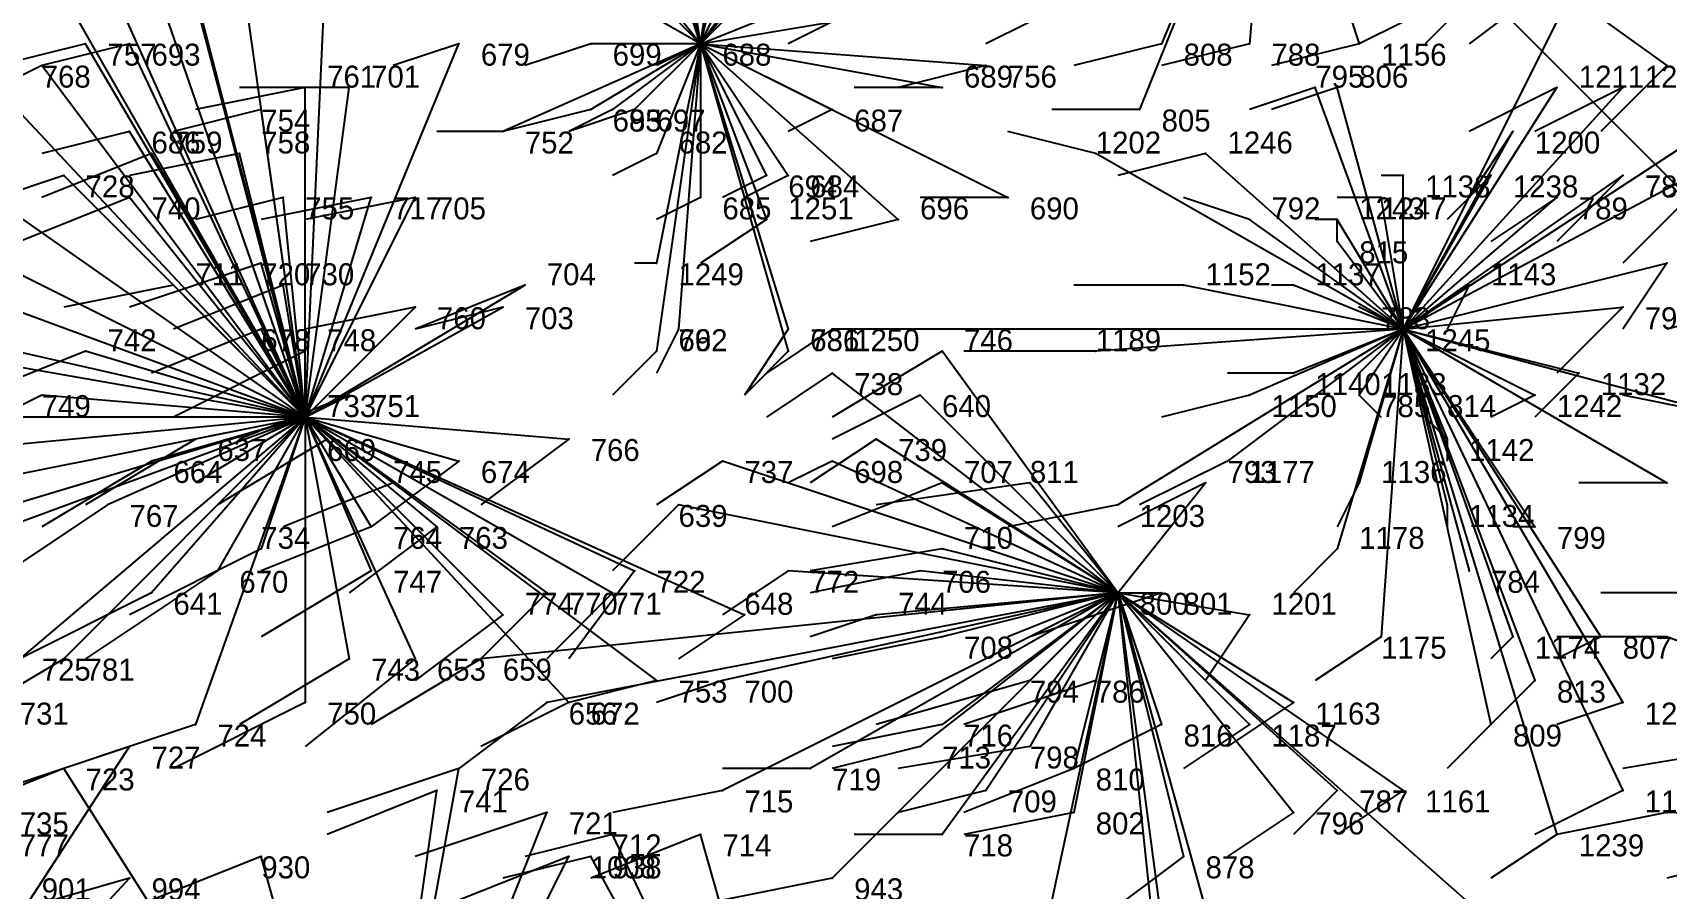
# Model space of a CAD drawing. Extents: x 13.668 to 13.876, y -34.05 to -33.931.
# Drawn here: x 13.7636 to 13.838, y -34.0105 to -33.9715 of the extents above; entities that cross this region are included whole.
import ezdxf

# ---------------------------------------------------------------- set-up
doc = ezdxf.new("R2010")
doc.units = 0
for name, color, linetype in [('Facilities', 3, 'CONTINUOUS'), ('Facilities_lines', 3, 'CONTINUOUS'), ('Normals', 1, 'CONTINUOUS'), ('Source_points', 5, 'CONTINUOUS'), ('Text', 3, 'CONTINUOUS')]:
    doc.layers.add(name, color=color, linetype=linetype)

msp = doc.modelspace()

# ---------------------------------------------------------------- linework, layer by layer
at = {"layer": 'Facilities', "color": 3}
for p in [(13.794, -33.972, -1.214), (13.826, -33.985, -1.213), (13.776, -33.989, -1.215), (13.813, -33.997, -1.214)]:
    msp.add_point(p, dxfattribs=at)
at = {"layer": 'Facilities_lines', "color": 3}
for p, q in [((13.794, -33.972, -1.214), (13.792, -33.958, -1.214)), ((13.794, -33.972, -1.214), (13.791, -33.959, -1.214)), ((13.794, -33.972, -1.214), (13.796, -33.959, -1.213)), ((13.82, -33.96, -1.213), (13.814, -33.975, -1.214)), ((13.82, -33.96, -1.213), (13.815, -33.972, -1.214)), ((13.82, -33.96, -1.213), (13.819, -33.972, -1.214)), ((13.82, -33.96, -1.213), (13.824, -33.972, -1.213)), ((13.82, -33.96, -1.213), (13.839, -33.979, -1.212)), ((13.82, -33.96, -1.213), (13.838, -33.973, -1.212)), ((13.794, -33.972, -1.214), (13.803, -33.961, -1.213)), ((13.776, -33.989, -1.215), (13.769, -33.962, -1.215)), ((13.794, -33.972, -1.214), (13.786, -33.962, -1.214)), ((13.776, -33.989, -1.215), (13.767, -33.963, -1.215)), ((13.794, -33.972, -1.214), (13.796, -33.964, -1.214)), ((13.794, -33.972, -1.214), (13.787, -33.965, -1.215)), ((13.794, -33.972, -1.214), (13.792, -33.965, -1.215)), ((13.794, -33.972, -1.214), (13.793, -33.965, -1.214)), ((13.794, -33.972, -1.214), (13.799, -33.965, -1.213)), ((13.794, -33.972, -1.214), (13.792, -33.966, -1.214)), ((13.776, -33.989, -1.215), (13.777, -33.967, -1.214)), ((13.794, -33.972, -1.214), (13.789, -33.967, -1.214)), ((13.826, -33.985, -1.213), (13.835, -33.967, -1.214)), ((13.776, -33.989, -1.215), (13.764, -33.968, -1.216)), ((13.776, -33.989, -1.215), (13.773, -33.968, -1.215)), ((13.794, -33.972, -1.214), (13.787, -33.968, -1.214)), ((13.794, -33.972, -1.214), (13.796, -33.968, -1.218)), ((13.794, -33.972, -1.214), (13.804, -33.968, -1.214)), ((13.826, -33.985, -1.213), (13.852, -33.968, -1.215)), ((13.776, -33.989, -1.215), (13.767, -33.969, -1.216)), ((13.776, -33.989, -1.215), (13.771, -33.97, -1.215)), ((13.794, -33.972, -1.214), (13.796, -33.97, -1.214)), ((13.794, -33.972, -1.214), (13.8, -33.971, -1.213)), ((13.776, -33.989, -1.215), (13.766, -33.972, -1.215)), ((13.776, -33.989, -1.215), (13.768, -33.972, -1.216)), ((13.776, -33.989, -1.215), (13.783, -33.972, -1.214)), ((13.794, -33.972, -1.214), (13.785, -33.976, -1.214)), ((13.794, -33.972, -1.214), (13.789, -33.975, -1.214)), ((13.794, -33.972, -1.214), (13.789, -33.972, -1.215)), ((13.794, -33.972, -1.214), (13.79, -33.975, -1.215)), ((13.794, -33.972, -1.214), (13.791, -33.975, -1.214)), ((13.794, -33.972, -1.214), (13.792, -33.977, -1.215)), ((13.794, -33.972, -1.214), (13.792, -33.986, -1.215)), ((13.794, -33.972, -1.214), (13.792, -33.982, -1.213)), ((13.794, -33.972, -1.214), (13.793, -33.985, -1.214)), ((13.794, -33.972, -1.214), (13.798, -33.986, -1.214)), ((13.794, -33.972, -1.214), (13.798, -33.978, -1.214)), ((13.794, -33.972, -1.214), (13.8, -33.975, -1.214)), ((13.794, -33.972, -1.214), (13.794, -33.979, -1.214)), ((13.794, -33.972, -1.214), (13.805, -33.974, -1.214)), ((13.794, -33.972, -1.214), (13.808, -33.979, -1.214)), ((13.794, -33.972, -1.214), (13.797, -33.978, -1.215)), ((13.794, -33.972, -1.214), (13.803, -33.98, -1.215)), ((13.794, -33.972, -1.214), (13.798, -33.985, -1.215)), ((13.794, -33.972, -1.214), (13.807, -33.973, -1.214)), ((13.794, -33.972, -1.214), (13.797, -33.98, -1.213)), ((13.776, -33.989, -1.215), (13.761, -33.973, -1.216)), ((13.776, -33.989, -1.215), (13.764, -33.973, -1.215)), ((13.776, -33.989, -1.215), (13.778, -33.974, -1.214)), ((13.776, -33.989, -1.215), (13.776, -33.974, -1.215)), ((13.826, -33.985, -1.213), (13.822, -33.974, -1.214)), ((13.826, -33.985, -1.213), (13.823, -33.974, -1.214)), ((13.826, -33.985, -1.213), (13.833, -33.974, -1.213)), ((13.826, -33.985, -1.213), (13.836, -33.974, -1.213)), ((13.776, -33.989, -1.215), (13.756, -33.975, -1.216)), ((13.776, -33.989, -1.215), (13.774, -33.975, -1.214)), ((13.776, -33.989, -1.215), (13.768, -33.976, -1.216)), ((13.826, -33.985, -1.213), (13.831, -33.976, -1.213)), ((13.776, -33.989, -1.215), (13.769, -33.977, -1.215)), ((13.776, -33.989, -1.215), (13.773, -33.977, -1.216)), ((13.826, -33.985, -1.213), (13.812, -33.977, -1.213)), ((13.826, -33.985, -1.213), (13.817, -33.977, -1.212)), ((13.826, -33.985, -1.213), (13.841, -33.977, -1.213)), ((13.776, -33.989, -1.215), (13.765, -33.978, -1.216)), ((13.826, -33.985, -1.213), (13.836, -33.978, -1.214)), ((13.826, -33.985, -1.213), (13.826, -33.978, -1.213)), ((13.826, -33.985, -1.213), (13.83, -33.978, -1.212)), ((13.776, -33.989, -1.215), (13.768, -33.979, -1.215)), ((13.776, -33.989, -1.215), (13.775, -33.979, -1.216)), ((13.776, -33.989, -1.215), (13.781, -33.979, -1.215)), ((13.776, -33.989, -1.215), (13.779, -33.979, -1.215)), ((13.826, -33.985, -1.213), (13.825, -33.979, -1.213)), ((13.826, -33.985, -1.213), (13.833, -33.979, -1.214)), ((13.826, -33.985, -1.213), (13.819, -33.98, -1.214)), ((13.826, -33.985, -1.213), (13.823, -33.98, -1.213)), ((13.776, -33.989, -1.215), (13.76, -33.981, -1.215)), ((13.826, -33.985, -1.213), (13.823, -33.981, -1.214)), ((13.776, -33.989, -1.215), (13.757, -33.982, -1.216)), ((13.776, -33.989, -1.215), (13.774, -33.982, -1.215)), ((13.826, -33.985, -1.213), (13.838, -33.982, -1.214)), ((13.776, -33.989, -1.215), (13.77, -33.983, -1.215)), ((13.776, -33.989, -1.215), (13.775, -33.983, -1.216)), ((13.776, -33.989, -1.215), (13.786, -33.983, -1.215)), ((13.826, -33.985, -1.213), (13.816, -33.983, -1.213)), ((13.826, -33.985, -1.213), (13.821, -33.983, -1.212)), ((13.826, -33.985, -1.213), (13.829, -33.983, -1.213)), ((13.776, -33.989, -1.215), (13.754, -33.984, -1.216)), ((13.776, -33.989, -1.215), (13.785, -33.984, -1.214)), ((13.776, -33.989, -1.215), (13.781, -33.984, -1.215)), ((13.826, -33.985, -1.213), (13.824, -33.984, -1.214)), ((13.826, -33.985, -1.213), (13.836, -33.984, -1.214)), ((13.776, -33.989, -1.215), (13.753, -33.985, -1.217)), ((13.776, -33.989, -1.215), (13.774, -33.985, -1.214)), ((13.826, -33.985, -1.213), (13.8, -33.985, -1.213)), ((13.826, -33.985, -1.213), (13.812, -33.986, -1.213)), ((13.826, -33.985, -1.213), (13.813, -33.993, -1.213)), ((13.826, -33.985, -1.213), (13.818, -33.991, -1.212)), ((13.826, -33.985, -1.213), (13.819, -33.988, -1.213)), ((13.826, -33.985, -1.213), (13.821, -33.987, -1.213)), ((13.826, -33.985, -1.213), (13.823, -33.995, -1.213)), ((13.826, -33.985, -1.213), (13.824, -33.988, -1.215)), ((13.826, -33.985, -1.213), (13.824, -33.987, -1.212)), ((13.826, -33.985, -1.213), (13.824, -33.992, -1.213)), ((13.826, -33.985, -1.213), (13.825, -33.999, -1.213)), ((13.826, -33.985, -1.213), (13.836, -34.006, -1.213)), ((13.826, -33.985, -1.213), (13.833, -34.008, -1.213)), ((13.826, -33.985, -1.213), (13.829, -33.996, -1.214)), ((13.826, -33.985, -1.213), (13.832, -33.994, -1.214)), ((13.826, -33.985, -1.213), (13.841, -33.989, -1.214)), ((13.826, -33.985, -1.213), (13.835, -33.999, -1.214)), ((13.826, -33.985, -1.213), (13.83, -34.003, -1.214)), ((13.826, -33.985, -1.213), (13.832, -34.001, -1.214)), ((13.826, -33.985, -1.213), (13.834, -33.987, -1.213)), ((13.826, -33.985, -1.213), (13.828, -33.993, -1.213)), ((13.826, -33.985, -1.213), (13.827, -33.989, -1.214)), ((13.826, -33.985, -1.213), (13.828, -33.99, -1.213)), ((13.826, -33.985, -1.213), (13.831, -33.999, -1.213)), ((13.826, -33.985, -1.213), (13.838, -33.992, -1.213)), ((13.826, -33.985, -1.213), (13.836, -34.002, -1.213)), ((13.826, -33.985, -1.213), (13.832, -33.988, -1.213)), ((13.776, -33.989, -1.215), (13.766, -33.986, -1.216)), ((13.776, -33.989, -1.215), (13.776, -33.986, -1.216)), ((13.813, -33.997, -1.214), (13.805, -33.986, -1.215)), ((13.813, -33.997, -1.214), (13.8, -33.987, -1.215)), ((13.776, -33.989, -1.215), (13.764, -33.988, -1.215)), ((13.776, -33.989, -1.215), (13.778, -33.988, -1.214)), ((13.813, -33.997, -1.214), (13.804, -33.988, -1.214)), ((13.776, -33.989, -1.215), (13.755, -33.991, -1.217)), ((13.776, -33.989, -1.215), (13.756, -33.995, -1.217)), ((13.776, -33.989, -1.215), (13.756, -33.989, -1.216)), ((13.776, -33.989, -1.215), (13.757, -33.996, -1.216)), ((13.776, -33.989, -1.215), (13.761, -33.992, -1.217)), ((13.776, -33.989, -1.215), (13.763, -34, -1.216)), ((13.776, -33.989, -1.215), (13.765, -34, -1.216)), ((13.776, -33.989, -1.215), (13.767, -33.993, -1.215)), ((13.776, -33.989, -1.215), (13.769, -33.997, -1.216)), ((13.776, -33.989, -1.215), (13.769, -33.991, -1.215)), ((13.776, -33.989, -1.215), (13.771, -33.99, -1.215)), ((13.776, -33.989, -1.215), (13.771, -34.003, -1.216)), ((13.776, -33.989, -1.215), (13.772, -33.996, -1.215)), ((13.776, -33.989, -1.215), (13.774, -33.995, -1.215)), ((13.776, -33.989, -1.215), (13.781, -34, -1.216)), ((13.776, -33.989, -1.215), (13.796, -33.998, -1.214)), ((13.776, -33.989, -1.215), (13.777, -33.99, -1.216)), ((13.776, -33.989, -1.215), (13.788, -34.002, -1.215)), ((13.776, -33.989, -1.215), (13.783, -33.991, -1.215)), ((13.776, -33.989, -1.215), (13.791, -33.996, -1.214)), ((13.776, -33.989, -1.215), (13.778, -34, -1.216)), ((13.776, -33.989, -1.215), (13.78, -33.992, -1.216)), ((13.776, -33.989, -1.215), (13.779, -33.996, -1.216)), ((13.776, -33.989, -1.215), (13.776, -34.002, -1.215)), ((13.776, -33.989, -1.215), (13.792, -34.001, -1.214)), ((13.776, -33.989, -1.215), (13.782, -33.994, -1.214)), ((13.776, -33.989, -1.215), (13.779, -33.994, -1.215)), ((13.776, -33.989, -1.215), (13.788, -33.99, -1.214)), ((13.776, -33.989, -1.215), (13.787, -33.997, -1.214)), ((13.776, -33.989, -1.215), (13.79, -33.997, -1.214)), ((13.776, -33.989, -1.215), (13.785, -33.998, -1.215)), ((13.813, -33.997, -1.214), (13.802, -33.99, -1.215)), ((13.813, -33.997, -1.214), (13.795, -33.991, -1.215)), ((13.813, -33.997, -1.214), (13.8, -33.991, -1.214)), ((13.813, -33.997, -1.214), (13.805, -33.992, -1.215)), ((13.813, -33.997, -1.214), (13.809, -33.992, -1.214)), ((13.813, -33.997, -1.214), (13.817, -33.992, -1.215)), ((13.813, -33.997, -1.214), (13.793, -33.993, -1.215)), ((13.813, -33.997, -1.214), (13.805, -33.995, -1.214)), ((13.813, -33.997, -1.214), (13.798, -33.996, -1.215)), ((13.813, -33.997, -1.214), (13.804, -33.996, -1.214)), ((13.813, -33.997, -1.214), (13.784, -34, -1.216)), ((13.813, -33.997, -1.214), (13.787, -34.002, -1.216)), ((13.813, -33.997, -1.214), (13.795, -34.001, -1.216)), ((13.813, -33.997, -1.214), (13.795, -34.006, -1.215)), ((13.813, -33.997, -1.214), (13.799, -34.005, -1.214)), ((13.813, -33.997, -1.214), (13.8, -34.01, -1.215)), ((13.813, -33.997, -1.214), (13.802, -33.998, -1.216)), ((13.813, -33.997, -1.214), (13.804, -34.004, -1.214)), ((13.813, -33.997, -1.214), (13.805, -33.999, -1.214)), ((13.813, -33.997, -1.214), (13.805, -34.003, -1.214)), ((13.813, -33.997, -1.214), (13.805, -34.008, -1.215)), ((13.813, -33.997, -1.214), (13.807, -34.006, -1.214)), ((13.813, -33.997, -1.214), (13.809, -34.004, -1.214)), ((13.813, -33.997, -1.214), (13.809, -34.001, -1.214)), ((13.813, -33.997, -1.214), (13.81, -34.011, -1.214)), ((13.813, -33.997, -1.214), (13.81, -34.011, -1.215)), ((13.813, -33.997, -1.214), (13.811, -34.007, -1.214)), ((13.813, -33.997, -1.214), (13.811, -34.005, -1.214)), ((13.813, -33.997, -1.214), (13.812, -34.001, -1.215)), ((13.813, -33.997, -1.214), (13.823, -34.006, -1.214)), ((13.813, -33.997, -1.214), (13.821, -34.007, -1.214)), ((13.813, -33.997, -1.214), (13.815, -33.997, -1.214)), ((13.813, -33.997, -1.214), (13.815, -34.003, -1.214)), ((13.813, -33.997, -1.214), (13.815, -34.016, -1.214)), ((13.813, -33.997, -1.214), (13.818, -34.015, -1.214)), ((13.813, -33.997, -1.214), (13.816, -34.009, -1.214)), ((13.813, -33.997, -1.214), (13.815, -34.012, -1.214)), ((13.813, -33.997, -1.214), (13.815, -34.012, -1.214)), ((13.813, -33.997, -1.214), (13.83, -34.012, -1.213)), ((13.813, -33.997, -1.214), (13.826, -34.006, -1.213)), ((13.813, -33.997, -1.214), (13.821, -34.002, -1.213)), ((13.813, -33.997, -1.214), (13.819, -34.003, -1.213)), ((13.813, -33.997, -1.214), (13.819, -33.998, -1.212)), ((13.862, -34.008, -1.212), (13.838, -33.999, -1.213)), ((13.755, -34.024, -1.217), (13.768, -34.004, -1.217)), ((13.779, -34.027, -1.216), (13.765, -34.005, -1.216)), ((13.779, -34.027, -1.216), (13.783, -34.005, -1.215)), ((13.779, -34.027, -1.216), (13.782, -34.006, -1.215)), ((13.779, -34.027, -1.216), (13.787, -34.007, -1.215)), ((13.862, -34.008, -1.212), (13.838, -34.007, -1.213)), ((13.8, -34.029, -1.215), (13.79, -34.008, -1.215)), ((13.8, -34.029, -1.215), (13.794, -34.008, -1.215)), ((13.779, -34.027, -1.216), (13.774, -34.009, -1.216)), ((13.779, -34.027, -1.216), (13.788, -34.009, -1.215)), ((13.8, -34.029, -1.215), (13.789, -34.009, -1.215)), ((13.755, -34.024, -1.217), (13.768, -34.01, -1.217))]:
    msp.add_line(p, q, dxfattribs=at)
at = {"layer": 'Normals', "color": 1}
for p, q in [((13.83, -33.969, -1.213), (13.827, -33.972, -1.113)), ((13.833, -33.969, -1.212), (13.829, -33.972, -1.112)), ((13.811, -33.97, -1.214), (13.807, -33.972, -1.114)), ((13.828, -33.97, -1.213), (13.824, -33.972, -1.113)), ((13.8, -33.971, -1.213), (13.798, -33.972, -1.113)), ((13.766, -33.972, -1.215), (13.762, -33.973, -1.115)), ((13.768, -33.972, -1.216), (13.764, -33.973, -1.116)), ((13.783, -33.972, -1.214), (13.78, -33.973, -1.114)), ((13.789, -33.972, -1.215), (13.786, -33.973, -1.115)), ((13.794, -33.972, -1.214), (13.792, -33.973, -1.114)), ((13.815, -33.972, -1.214), (13.811, -33.973, -1.114)), ((13.819, -33.972, -1.214), (13.815, -33.973, -1.114)), ((13.824, -33.972, -1.213), (13.82, -33.973, -1.113)), ((13.764, -33.973, -1.215), (13.76, -33.975, -1.115)), ((13.807, -33.973, -1.214), (13.803, -33.974, -1.114)), ((13.838, -33.973, -1.212), (13.835, -33.976, -1.112)), ((13.776, -33.974, -1.215), (13.771, -33.975, -1.115)), ((13.778, -33.974, -1.214), (13.773, -33.974, -1.114)), ((13.805, -33.974, -1.214), (13.801, -33.974, -1.114)), ((13.822, -33.974, -1.214), (13.819, -33.975, -1.114)), ((13.823, -33.974, -1.214), (13.82, -33.975, -1.114)), ((13.833, -33.974, -1.213), (13.829, -33.976, -1.113)), ((13.836, -33.974, -1.213), (13.832, -33.976, -1.113)), ((13.774, -33.975, -1.214), (13.77, -33.976, -1.114)), ((13.789, -33.975, -1.214), (13.785, -33.976, -1.114)), ((13.79, -33.975, -1.215), (13.788, -33.976, -1.115)), ((13.791, -33.975, -1.214), (13.788, -33.976, -1.114)), ((13.8, -33.975, -1.214), (13.798, -33.976, -1.114)), ((13.814, -33.975, -1.214), (13.81, -33.975, -1.114)), ((13.768, -33.976, -1.216), (13.764, -33.977, -1.116)), ((13.785, -33.976, -1.214), (13.782, -33.976, -1.114)), ((13.812, -33.977, -1.213), (13.808, -33.976, -1.113)), ((13.831, -33.976, -1.213), (13.829, -33.979, -1.113)), ((13.769, -33.977, -1.215), (13.764, -33.979, -1.115)), ((13.773, -33.977, -1.216), (13.768, -33.978, -1.116)), ((13.792, -33.977, -1.215), (13.79, -33.978, -1.115)), ((13.817, -33.977, -1.212), (13.813, -33.978, -1.112)), ((13.841, -33.977, -1.213), (13.838, -33.979, -1.113)), ((13.765, -33.978, -1.216), (13.759, -33.98, -1.116)), ((13.797, -33.978, -1.215), (13.795, -33.979, -1.115)), ((13.798, -33.978, -1.214), (13.796, -33.979, -1.114)), ((13.826, -33.978, -1.213), (13.825, -33.978, -1.113)), ((13.83, -33.978, -1.212), (13.828, -33.98, -1.112)), ((13.836, -33.978, -1.214), (13.833, -33.981, -1.114)), ((13.768, -33.979, -1.215), (13.763, -33.981, -1.115)), ((13.775, -33.979, -1.216), (13.771, -33.98, -1.116)), ((13.779, -33.979, -1.215), (13.774, -33.98, -1.115)), ((13.781, -33.979, -1.215), (13.776, -33.98, -1.115)), ((13.794, -33.979, -1.214), (13.792, -33.98, -1.114)), ((13.808, -33.979, -1.214), (13.804, -33.979, -1.114)), ((13.819, -33.98, -1.214), (13.816, -33.979, -1.114)), ((13.825, -33.979, -1.213), (13.823, -33.979, -1.113)), ((13.833, -33.979, -1.214), (13.83, -33.981, -1.114)), ((13.839, -33.979, -1.212), (13.836, -33.982, -1.112)), ((13.797, -33.98, -1.213), (13.794, -33.982, -1.113)), ((13.803, -33.98, -1.215), (13.799, -33.981, -1.115)), ((13.823, -33.98, -1.213), (13.822, -33.98, -1.113)), ((13.823, -33.981, -1.214), (13.823, -33.98, -1.114)), ((13.774, -33.982, -1.215), (13.768, -33.984, -1.115)), ((13.792, -33.982, -1.213), (13.791, -33.982, -1.113)), ((13.838, -33.982, -1.214), (13.836, -33.985, -1.114)), ((13.77, -33.983, -1.215), (13.765, -33.984, -1.115)), ((13.775, -33.983, -1.216), (13.77, -33.985, -1.116)), ((13.786, -33.983, -1.215), (13.781, -33.985, -1.115)), ((13.816, -33.983, -1.213), (13.811, -33.983, -1.113)), ((13.821, -33.983, -1.212), (13.82, -33.983, -1.112)), ((13.829, -33.983, -1.213), (13.828, -33.985, -1.113)), ((13.781, -33.984, -1.215), (13.776, -33.985, -1.115)), ((13.785, -33.984, -1.214), (13.781, -33.985, -1.114)), ((13.824, -33.984, -1.214), (13.824, -33.984, -1.114)), ((13.836, -33.984, -1.214), (13.833, -33.987, -1.114)), ((13.842, -33.984, -1.212), (13.838, -33.985, -1.112)), ((13.774, -33.985, -1.214), (13.769, -33.987, -1.114)), ((13.793, -33.985, -1.214), (13.792, -33.987, -1.114)), ((13.798, -33.985, -1.215), (13.796, -33.988, -1.115)), ((13.8, -33.985, -1.213), (13.797, -33.987, -1.113)), ((13.826, -33.985, -1.213), (13.826, -33.985, -1.113)), ((13.766, -33.986, -1.216), (13.761, -33.988, -1.116)), ((13.776, -33.986, -1.216), (13.77, -33.989, -1.116)), ((13.792, -33.986, -1.215), (13.79, -33.988, -1.115)), ((13.798, -33.986, -1.214), (13.796, -33.988, -1.114)), ((13.805, -33.986, -1.215), (13.8, -33.989, -1.115)), ((13.812, -33.986, -1.213), (13.806, -33.986, -1.113)), ((13.8, -33.987, -1.215), (13.797, -33.989, -1.115)), ((13.821, -33.987, -1.213), (13.818, -33.987, -1.113)), ((13.824, -33.987, -1.212), (13.824, -33.987, -1.112)), ((13.834, -33.987, -1.213), (13.832, -33.989, -1.113)), ((13.764, -33.988, -1.215), (13.758, -33.991, -1.115)), ((13.778, -33.988, -1.214), (13.773, -33.99, -1.114)), ((13.804, -33.988, -1.214), (13.8, -33.99, -1.114)), ((13.819, -33.988, -1.213), (13.815, -33.989, -1.113)), ((13.824, -33.988, -1.215), (13.825, -33.989, -1.115)), ((13.832, -33.988, -1.213), (13.83, -33.989, -1.113)), ((13.841, -33.989, -1.214), (13.836, -33.988, -1.114)), ((13.776, -33.989, -1.215), (13.771, -33.992, -1.115)), ((13.827, -33.989, -1.214), (13.828, -33.99, -1.114)), ((13.771, -33.99, -1.215), (13.766, -33.993, -1.115)), ((13.777, -33.99, -1.216), (13.772, -33.993, -1.116)), ((13.788, -33.99, -1.214), (13.784, -33.993, -1.114)), ((13.802, -33.99, -1.215), (13.799, -33.992, -1.115)), ((13.828, -33.99, -1.213), (13.828, -33.991, -1.113)), ((13.769, -33.991, -1.215), (13.764, -33.994, -1.115)), ((13.783, -33.991, -1.215), (13.779, -33.994, -1.115)), ((13.795, -33.991, -1.215), (13.792, -33.993, -1.115)), ((13.8, -33.991, -1.214), (13.798, -33.992, -1.114)), ((13.818, -33.991, -1.212), (13.814, -33.993, -1.112)), ((13.78, -33.992, -1.216), (13.775, -33.994, -1.116)), ((13.805, -33.992, -1.215), (13.8, -33.994, -1.115)), ((13.809, -33.992, -1.214), (13.802, -33.993, -1.114)), ((13.817, -33.992, -1.215), (13.813, -33.994, -1.115)), ((13.824, -33.992, -1.213), (13.823, -33.994, -1.113)), ((13.838, -33.992, -1.213), (13.834, -33.992, -1.113)), ((13.767, -33.993, -1.215), (13.761, -33.997, -1.115)), ((13.793, -33.993, -1.215), (13.79, -33.996, -1.115)), ((13.813, -33.993, -1.213), (13.808, -33.994, -1.113)), ((13.828, -33.993, -1.213), (13.828, -33.994, -1.113)), ((13.779, -33.994, -1.215), (13.774, -33.996, -1.115)), ((13.782, -33.994, -1.214), (13.778, -33.997, -1.114)), ((13.832, -33.994, -1.214), (13.831, -33.994, -1.114)), ((13.774, -33.995, -1.215), (13.768, -33.998, -1.115)), ((13.805, -33.995, -1.214), (13.799, -33.996, -1.114)), ((13.823, -33.995, -1.213), (13.821, -33.997, -1.113)), ((13.772, -33.996, -1.215), (13.766, -34, -1.115)), ((13.779, -33.996, -1.216), (13.774, -33.999, -1.116)), ((13.791, -33.996, -1.214), (13.788, -34, -1.114)), ((13.798, -33.996, -1.215), (13.795, -33.998, -1.115)), ((13.804, -33.996, -1.214), (13.799, -33.997, -1.114)), ((13.829, -33.996, -1.214), (13.829, -33.996, -1.114)), ((13.769, -33.997, -1.216), (13.763, -34, -1.116)), ((13.787, -33.997, -1.214), (13.784, -34, -1.114)), ((13.79, -33.997, -1.214), (13.787, -34, -1.114)), ((13.813, -33.997, -1.214), (13.808, -33.999, -1.114)), ((13.815, -33.997, -1.214), (13.809, -33.999, -1.114)), ((13.841, -33.997, -1.213), (13.835, -33.997, -1.113)), ((13.843, -33.997, -1.213), (13.837, -33.997, -1.113)), ((13.785, -33.998, -1.215), (13.781, -34.001, -1.115)), ((13.796, -33.998, -1.214), (13.793, -34, -1.114)), ((13.802, -33.998, -1.216), (13.799, -33.999, -1.116)), ((13.819, -33.998, -1.212), (13.817, -34.001, -1.112)), ((13.805, -33.999, -1.214), (13.8, -34, -1.114)), ((13.825, -33.999, -1.213), (13.822, -34.001, -1.113)), ((13.831, -33.999, -1.213), (13.83, -34, -1.113)), ((13.838, -33.999, -1.213), (13.833, -33.999, -1.113)), ((13.835, -33.999, -1.214), (13.833, -34, -1.114)), ((13.765, -34, -1.216), (13.76, -34.003, -1.116)), ((13.778, -34, -1.216), (13.773, -34.003, -1.116)), ((13.781, -34, -1.216), (13.776, -34.004, -1.116)), ((13.784, -34, -1.216), (13.779, -34.003, -1.116)), ((13.792, -34.001, -1.214), (13.788, -34.002, -1.114)), ((13.795, -34.001, -1.216), (13.792, -34.002, -1.116)), ((13.809, -34.001, -1.214), (13.802, -34.003, -1.114)), ((13.812, -34.001, -1.215), (13.806, -34.003, -1.115)), ((13.832, -34.001, -1.214), (13.83, -34.003, -1.114)), ((13.776, -34.002, -1.215), (13.77, -34.005, -1.115)), ((13.787, -34.002, -1.216), (13.783, -34.005, -1.116)), ((13.788, -34.002, -1.215), (13.784, -34.004, -1.115)), ((13.821, -34.002, -1.213), (13.818, -34.004, -1.113)), ((13.836, -34.002, -1.213), (13.833, -34.003, -1.113)), ((13.771, -34.003, -1.216), (13.765, -34.005, -1.116)), ((13.805, -34.003, -1.214), (13.8, -34.004, -1.114)), ((13.815, -34.003, -1.214), (13.811, -34.005, -1.114)), ((13.819, -34.003, -1.213), (13.816, -34.005, -1.113)), ((13.83, -34.003, -1.214), (13.828, -34.005, -1.114)), ((13.768, -34.004, -1.217), (13.762, -34.006, -1.117)), ((13.804, -34.004, -1.214), (13.8, -34.005, -1.114)), ((13.809, -34.004, -1.214), (13.803, -34.005, -1.114)), ((13.842, -34.004, -1.213), (13.836, -34.005, -1.113)), ((13.765, -34.005, -1.216), (13.76, -34.007, -1.116)), ((13.783, -34.005, -1.215), (13.777, -34.007, -1.115)), ((13.799, -34.005, -1.214), (13.795, -34.005, -1.114)), ((13.811, -34.005, -1.214), (13.806, -34.007, -1.114)), ((13.782, -34.006, -1.215), (13.777, -34.008, -1.115)), ((13.795, -34.006, -1.215), (13.79, -34.007, -1.115)), ((13.807, -34.006, -1.214), (13.803, -34.007, -1.114)), ((13.823, -34.006, -1.214), (13.821, -34.008, -1.114)), ((13.826, -34.006, -1.213), (13.823, -34.008, -1.113)), ((13.836, -34.006, -1.213), (13.832, -34.008, -1.113)), ((13.787, -34.007, -1.215), (13.781, -34.009, -1.115)), ((13.811, -34.007, -1.214), (13.806, -34.008, -1.114)), ((13.821, -34.007, -1.214), (13.818, -34.009, -1.114)), ((13.838, -34.007, -1.213), (13.833, -34.008, -1.113)), ((13.79, -34.008, -1.215), (13.786, -34.009, -1.115)), ((13.794, -34.008, -1.215), (13.789, -34.01, -1.115)), ((13.805, -34.008, -1.215), (13.801, -34.008, -1.115)), ((13.833, -34.008, -1.213), (13.83, -34.01, -1.113)), ((13.774, -34.009, -1.216), (13.769, -34.011, -1.116)), ((13.788, -34.009, -1.215), (13.783, -34.011, -1.115)), ((13.789, -34.009, -1.215), (13.785, -34.01, -1.115)), ((13.816, -34.009, -1.214), (13.812, -34.012, -1.114)), ((13.842, -34.009, -1.214), (13.838, -34.01, -1.114)), ((13.768, -34.01, -1.217), (13.761, -34.012, -1.117)), ((13.8, -34.01, -1.215), (13.795, -34.011, -1.115))]:
    msp.add_line(p, q, dxfattribs=at)
at = {"layer": 'Source_points', "color": 5}
for p in [(13.766, -33.972, -1.215), (13.768, -33.972, -1.216), (13.783, -33.972, -1.214), (13.789, -33.972, -1.215), (13.815, -33.972, -1.214), (13.819, -33.972, -1.214), (13.824, -33.972, -1.213), (13.764, -33.973, -1.215), (13.807, -33.973, -1.214), (13.838, -33.973, -1.212), (13.776, -33.974, -1.215), (13.778, -33.974, -1.214), (13.805, -33.974, -1.214), (13.822, -33.974, -1.214), (13.823, -33.974, -1.214), (13.833, -33.974, -1.213), (13.836, -33.974, -1.213), (13.774, -33.975, -1.214), (13.789, -33.975, -1.214), (13.79, -33.975, -1.215), (13.791, -33.975, -1.214), (13.8, -33.975, -1.214), (13.814, -33.975, -1.214), (13.768, -33.976, -1.216), (13.785, -33.976, -1.214), (13.831, -33.976, -1.213), (13.769, -33.977, -1.215), (13.773, -33.977, -1.216), (13.792, -33.977, -1.215), (13.812, -33.977, -1.213), (13.817, -33.977, -1.212), (13.765, -33.978, -1.216), (13.797, -33.978, -1.215), (13.798, -33.978, -1.214), (13.826, -33.978, -1.213), (13.83, -33.978, -1.212), (13.836, -33.978, -1.214), (13.768, -33.979, -1.215), (13.775, -33.979, -1.216), (13.779, -33.979, -1.215), (13.781, -33.979, -1.215), (13.794, -33.979, -1.214), (13.808, -33.979, -1.214), (13.825, -33.979, -1.213), (13.833, -33.979, -1.214), (13.797, -33.98, -1.213), (13.803, -33.98, -1.215), (13.819, -33.98, -1.214), (13.823, -33.98, -1.213), (13.823, -33.981, -1.214), (13.774, -33.982, -1.215), (13.792, -33.982, -1.213), (13.838, -33.982, -1.214), (13.77, -33.983, -1.215), (13.775, -33.983, -1.216), (13.786, -33.983, -1.215), (13.816, -33.983, -1.213), (13.821, -33.983, -1.212), (13.829, -33.983, -1.213), (13.781, -33.984, -1.215), (13.785, -33.984, -1.214), (13.824, -33.984, -1.214), (13.836, -33.984, -1.214), (13.774, -33.985, -1.214), (13.793, -33.985, -1.214), (13.798, -33.985, -1.215), (13.8, -33.985, -1.213), (13.766, -33.986, -1.216), (13.776, -33.986, -1.216), (13.792, -33.986, -1.215), (13.798, -33.986, -1.214), (13.805, -33.986, -1.215), (13.812, -33.986, -1.213), (13.8, -33.987, -1.215), (13.821, -33.987, -1.213), (13.824, -33.987, -1.212), (13.834, -33.987, -1.213), (13.764, -33.988, -1.215), (13.778, -33.988, -1.214), (13.804, -33.988, -1.214), (13.819, -33.988, -1.213), (13.824, -33.988, -1.215), (13.832, -33.988, -1.213), (13.827, -33.989, -1.214), (13.771, -33.99, -1.215), (13.777, -33.99, -1.216), (13.788, -33.99, -1.214), (13.802, -33.99, -1.215), (13.828, -33.99, -1.213), (13.769, -33.991, -1.215), (13.783, -33.991, -1.215), (13.795, -33.991, -1.215), (13.8, -33.991, -1.214), (13.818, -33.991, -1.212), (13.78, -33.992, -1.216), (13.805, -33.992, -1.215), (13.809, -33.992, -1.214), (13.817, -33.992, -1.215), (13.824, -33.992, -1.213), (13.838, -33.992, -1.213), (13.767, -33.993, -1.215), (13.793, -33.993, -1.215), (13.813, -33.993, -1.213), (13.828, -33.993, -1.213), (13.779, -33.994, -1.215), (13.782, -33.994, -1.214), (13.832, -33.994, -1.214), (13.774, -33.995, -1.215), (13.805, -33.995, -1.214), (13.823, -33.995, -1.213), (13.772, -33.996, -1.215), (13.779, -33.996, -1.216), (13.791, -33.996, -1.214), (13.798, -33.996, -1.215), (13.804, -33.996, -1.214), (13.829, -33.996, -1.214), (13.769, -33.997, -1.216), (13.787, -33.997, -1.214), (13.79, -33.997, -1.214), (13.815, -33.997, -1.214), (13.785, -33.998, -1.215), (13.796, -33.998, -1.214), (13.802, -33.998, -1.216), (13.819, -33.998, -1.212), (13.805, -33.999, -1.214), (13.825, -33.999, -1.213), (13.831, -33.999, -1.213), (13.835, -33.999, -1.214), (13.838, -33.999, -1.213), (13.765, -34, -1.216), (13.778, -34, -1.216), (13.781, -34, -1.216), (13.784, -34, -1.216), (13.792, -34.001, -1.214), (13.795, -34.001, -1.216), (13.809, -34.001, -1.214), (13.812, -34.001, -1.215), (13.832, -34.001, -1.214), (13.776, -34.002, -1.215), (13.787, -34.002, -1.216), (13.788, -34.002, -1.215), (13.821, -34.002, -1.213), (13.836, -34.002, -1.213), (13.771, -34.003, -1.216), (13.805, -34.003, -1.214), (13.815, -34.003, -1.214), (13.819, -34.003, -1.213), (13.83, -34.003, -1.214), (13.768, -34.004, -1.217), (13.804, -34.004, -1.214), (13.809, -34.004, -1.214), (13.765, -34.005, -1.216), (13.783, -34.005, -1.215), (13.799, -34.005, -1.214), (13.811, -34.005, -1.214), (13.782, -34.006, -1.215), (13.795, -34.006, -1.215), (13.807, -34.006, -1.214), (13.823, -34.006, -1.214), (13.826, -34.006, -1.213), (13.836, -34.006, -1.213), (13.787, -34.007, -1.215), (13.811, -34.007, -1.214), (13.821, -34.007, -1.214), (13.838, -34.007, -1.213), (13.79, -34.008, -1.215), (13.794, -34.008, -1.215), (13.805, -34.008, -1.215), (13.833, -34.008, -1.213), (13.774, -34.009, -1.216), (13.788, -34.009, -1.215), (13.789, -34.009, -1.215), (13.816, -34.009, -1.214), (13.768, -34.01, -1.217), (13.8, -34.01, -1.215)]:
    msp.add_point(p, dxfattribs=at)

# ---------------------------------------------------------------- texts
at = {"layer": 'Text', "color": 3}
for s, p in [('757', (13.767, -33.973, -1.215)), ('693', (13.769, -33.973, -1.216)), ('679', (13.784, -33.973, -1.214)), ('699', (13.79, -33.973, -1.215)), ('688', (13.795, -33.973, -1.214)), ('808', (13.816, -33.973, -1.214)), ('788', (13.82, -33.973, -1.214)), ('1156', (13.825, -33.973, -1.213)), ('768', (13.764, -33.974, -1.215)), ('761', (13.777, -33.974, -1.215)), ('701', (13.779, -33.974, -1.214)), ('689', (13.806, -33.974, -1.214)), ('756', (13.808, -33.974, -1.214)), ('795', (13.822, -33.974, -1.214)), ('806', (13.824, -33.974, -1.214)), ('1211', (13.834, -33.974, -1.213)), ('1241', (13.837, -33.974, -1.213)), ('683', (13.79, -33.976, -1.214)), ('695', (13.79, -33.976, -1.215)), ('697', (13.792, -33.976, -1.214)), ('687', (13.801, -33.976, -1.214)), ('805', (13.815, -33.976, -1.214)), ('754', (13.774, -33.976, -1.214)), ('686', (13.769, -33.977, -1.216)), ('759', (13.77, -33.977, -1.215)), ('758', (13.774, -33.977, -1.216)), ('752', (13.786, -33.977, -1.214)), ('682', (13.793, -33.977, -1.215)), ('1202', (13.812, -33.977, -1.213)), ('1246', (13.818, -33.977, -1.212)), ('1200', (13.832, -33.977, -1.213)), ('728', (13.766, -33.979, -1.216)), ('694', (13.798, -33.979, -1.215)), ('684', (13.799, -33.979, -1.214)), ('1138', (13.827, -33.979, -1.213)), ('1238', (13.831, -33.979, -1.212)), ('782', (13.837, -33.979, -1.214)), ('740', (13.769, -33.98, -1.215)), ('755', (13.776, -33.98, -1.216)), ('717', (13.78, -33.98, -1.215)), ('705', (13.782, -33.98, -1.215)), ('685', (13.795, -33.98, -1.214)), ('1251', (13.798, -33.98, -1.213)), ('696', (13.804, -33.98, -1.215)), ('690', (13.809, -33.98, -1.214)), ('792', (13.82, -33.98, -1.214)), ('1243', (13.824, -33.98, -1.213)), ('1247', (13.825, -33.98, -1.213)), ('789', (13.834, -33.98, -1.214)), ('815', (13.824, -33.982, -1.214)), ('711', (13.771, -33.983, -1.215)), ('720', (13.774, -33.983, -1.215)), ('730', (13.776, -33.983, -1.216)), ('704', (13.787, -33.983, -1.215)), ('1249', (13.793, -33.983, -1.213)), ('1152', (13.817, -33.983, -1.213)), ('1137', (13.822, -33.983, -1.212)), ('1143', (13.83, -33.983, -1.213)), ('760', (13.782, -33.985, -1.215)), ('703', (13.786, -33.985, -1.214)), ('783', (13.825, -33.985, -1.214)), ('790', (13.837, -33.985, -1.214)), ('742', (13.767, -33.986, -1.216)), ('678', (13.774, -33.986, -1.214)), ('748', (13.777, -33.986, -1.216)), ('692', (13.793, -33.986, -1.214)), ('762', (13.793, -33.986, -1.215)), ('681', (13.799, -33.986, -1.214)), ('736', (13.799, -33.986, -1.215)), ('1250', (13.801, -33.986, -1.213)), ('746', (13.806, -33.986, -1.215)), ('1189', (13.812, -33.986, -1.213)), ('1245', (13.827, -33.986, -1.213)), ('738', (13.801, -33.988, -1.215)), ('1140', (13.822, -33.988, -1.213)), ('1133', (13.825, -33.988, -1.212)), ('1132', (13.835, -33.988, -1.213)), ('749', (13.764, -33.989, -1.215)), ('733', (13.777, -33.989, -1.215)), ('751', (13.779, -33.989, -1.214)), ('640', (13.805, -33.989, -1.214)), ('1150', (13.82, -33.989, -1.213)), ('785', (13.825, -33.989, -1.215)), ('814', (13.828, -33.989, -1.214)), ('1242', (13.833, -33.989, -1.213)), ('637', (13.772, -33.991, -1.215)), ('669', (13.777, -33.991, -1.216)), ('766', (13.789, -33.991, -1.214)), ('739', (13.803, -33.991, -1.215)), ('1142', (13.829, -33.991, -1.213)), ('664', (13.77, -33.992, -1.215)), ('745', (13.78, -33.992, -1.216)), ('674', (13.784, -33.992, -1.215)), ('737', (13.796, -33.992, -1.215)), ('698', (13.801, -33.992, -1.214)), ('707', (13.806, -33.992, -1.215)), ('811', (13.809, -33.992, -1.214)), ('793', (13.818, -33.992, -1.215)), ('1177', (13.819, -33.992, -1.212)), ('1136', (13.825, -33.992, -1.213)), ('767', (13.768, -33.994, -1.215)), ('639', (13.793, -33.994, -1.215)), ('1203', (13.814, -33.994, -1.213)), ('1134', (13.829, -33.994, -1.213)), ('734', (13.774, -33.995, -1.215)), ('764', (13.78, -33.995, -1.215)), ('763', (13.783, -33.995, -1.214)), ('710', (13.806, -33.995, -1.214)), ('1178', (13.824, -33.995, -1.213)), ('799', (13.833, -33.995, -1.214)), ('670', (13.773, -33.997, -1.215)), ('747', (13.78, -33.997, -1.216)), ('722', (13.792, -33.997, -1.214)), ('772', (13.799, -33.997, -1.215)), ('706', (13.805, -33.997, -1.214)), ('784', (13.83, -33.997, -1.214)), ('641', (13.77, -33.998, -1.216)), ('774', (13.786, -33.998, -1.215)), ('770', (13.788, -33.998, -1.214)), ('771', (13.79, -33.998, -1.214)), ('648', (13.796, -33.998, -1.214)), ('744', (13.803, -33.998, -1.216)), ('800', (13.814, -33.998, -1.214)), ('801', (13.816, -33.998, -1.214)), ('1201', (13.82, -33.998, -1.212)), ('708', (13.806, -34, -1.214)), ('1175', (13.825, -34, -1.213)), ('1174', (13.832, -34, -1.213)), ('807', (13.836, -34, -1.214)), ('725', (13.764, -34.001, -1.216)), ('781', (13.766, -34.001, -1.216)), ('743', (13.779, -34.001, -1.216)), ('653', (13.782, -34.001, -1.216)), ('659', (13.785, -34.001, -1.216)), ('753', (13.793, -34.002, -1.214)), ('700', (13.796, -34.002, -1.216)), ('794', (13.809, -34.002, -1.214)), ('786', (13.812, -34.002, -1.215)), ('813', (13.833, -34.002, -1.214)), ('731', (13.763, -34.003, -1.217)), ('750', (13.777, -34.003, -1.215)), ('656', (13.788, -34.003, -1.216)), ('672', (13.789, -34.003, -1.215)), ('1163', (13.822, -34.003, -1.213)), ('1212', (13.837, -34.003, -1.213)), ('724', (13.772, -34.004, -1.216)), ('716', (13.806, -34.004, -1.214)), ('816', (13.816, -34.004, -1.214)), ('1187', (13.82, -34.004, -1.213)), ('809', (13.831, -34.004, -1.214)), ('727', (13.769, -34.005, -1.217)), ('713', (13.805, -34.005, -1.214)), ('798', (13.809, -34.005, -1.214)), ('723', (13.766, -34.006, -1.216)), ('726', (13.784, -34.006, -1.215)), ('719', (13.8, -34.006, -1.214)), ('810', (13.812, -34.006, -1.214)), ('741', (13.783, -34.007, -1.215)), ('715', (13.796, -34.007, -1.215)), ('709', (13.808, -34.007, -1.214)), ('787', (13.824, -34.007, -1.214)), ('1161', (13.827, -34.007, -1.213)), ('1151', (13.837, -34.007, -1.213)), ('735', (13.763, -34.008, -1.217)), ('721', (13.788, -34.008, -1.215)), ('802', (13.812, -34.008, -1.214)), ('796', (13.822, -34.008, -1.214)), ('777', (13.763, -34.009, -1.216)), ('712', (13.79, -34.009, -1.215)), ('714', (13.795, -34.009, -1.215)), ('718', (13.806, -34.009, -1.215)), ('1239', (13.834, -34.009, -1.213)), ('930', (13.774, -34.01, -1.216)), ('1008', (13.789, -34.01, -1.215)), ('938', (13.79, -34.01, -1.215)), ('878', (13.817, -34.01, -1.214)), ('901', (13.764, -34.011, -1.217)), ('994', (13.769, -34.011, -1.217)), ('943', (13.801, -34.011, -1.215))]:
    msp.add_text(s, height=0.001, dxfattribs=at).set_placement(p)

doc.saveas('drawing.dxf')
